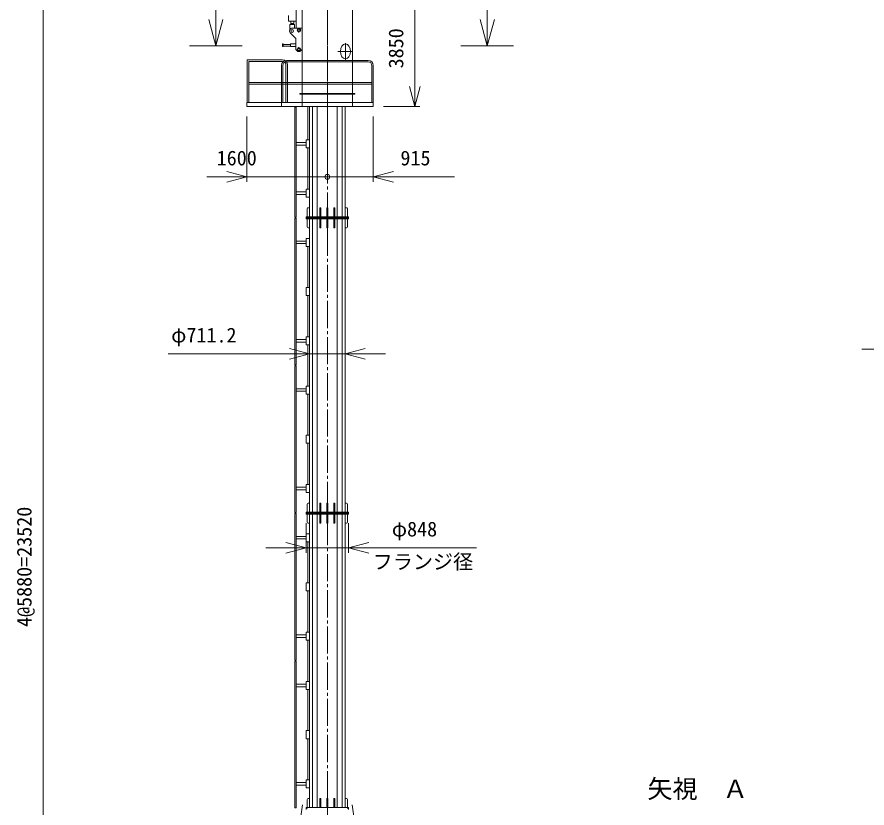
# Model space of a CAD drawing. Units: millimetres, scale not verified. Extents: x -17622 to 17358, y -25032 to 27188.
# Drawn here: x -17622 to -701, y -6936 to 8811 of the extents above; entities that cross this region are included whole.
import ezdxf
from ezdxf.enums import TextEntityAlignment as Align

# ---------------------------------------------------------------- set-up
doc = ezdxf.new("R2010")
doc.units = ezdxf.units.MM
doc.header["$LTSCALE"] = 60
doc.linetypes.add('CHAIN2', pattern=[12, 9, -1, 1, -1])
doc.linetypes.add('USER1', pattern=[17.25, 15, -0.75, 0.75, -0.75])
for name, color, linetype, lineweight in [('0-0_0', 7, 'Continuous', 18), ('0-1_Defpoints', 3, 'USER1', 18), ('0-3_05 寸法', 7, 'Continuous', 18), ('0-4_10 当社外形線', 3, 'Continuous', 18), ('0-5_12 当社中心線', 3, 'CHAIN2', 18), ('0-6_20 躯体・土木、外形線', 1, 'Continuous', 18)]:
    doc.layers.add(name, color=color, linetype=linetype, lineweight=lineweight)
doc.styles.add('ＭＳ ゴシック', font='')
doc.styles.get('ＭＳ ゴシック').set_extended_font_data('MS Gothic')

msp = doc.modelspace()

# ---------------------------------------------------------------- linework, layer by layer
at = {"layer": '0-0_0'}
for p, q in [((-13663.46, 8234.16), (-13663.46, 9284.16)), ((-8259.95, 8234.16), (-8259.95, 9284.16)), ((-13804.13, 8759.16), (-13663.46, 8234.16)), ((-13522.78, 8759.16), (-13663.46, 8234.16)), ((-8400.62, 8759.16), (-8259.95, 8234.16)), ((-8119.28, 8759.16), (-8259.95, 8234.16)), ((-13138.46, 8234.16), (-14188.46, 8234.16)), ((-7734.95, 8234.16), (-8784.95, 8234.16))]:
    msp.add_line(p, q, dxfattribs=at)
at = {"layer": '0-1_Defpoints'}
for p, q in [((-11463.81, 7026.63), (-11424.57, 7026.63)), ((-11444.19, 7007.01), (-11444.19, 7046.25))]:
    msp.add_line(p, q, dxfattribs=at)
msp.add_circle((-11444.19, 7026.63), 8.66, dxfattribs=at)
at = {"layer": '0-3_05 寸法'}
for p, q in [((-9703.63, 10476.63), (-9703.63, 7426.63)), ((-17104.05, 10294.63), (-17104.05, -12425.39)), ((-9703.63, 7026.63), (-9703.63, 7426.63)), ((-10329.19, 7026.63), (-9603.63, 7026.63)), ((-13044.19, 6826.63), (-13044.19, 5528.82)), ((-11444.19, 6826.63), (-11444.19, 5528.82)), ((-11444.18, 6826.63), (-11444.18, 5528.82)), ((-10529.19, 6826.63), (-10529.19, 5528.82)), ((-13444.19, 5628.82), (-13844.19, 5628.82)), ((-13044.19, 5628.82), (-13444.19, 5628.82)), ((-13044.19, 5628.82), (-12644.19, 5628.82)), ((-11444.19, 5628.82), (-12644.19, 5628.82)), ((-11444.18, 5628.82), (-10929.19, 5628.82)), ((-10529.19, 5628.82), (-10929.19, 5628.82)), ((-10529.19, 5628.82), (-8915.86, 5628.82)), ((-10529.19, 5628.82), (-10129.19, 5628.82)), ((-10129.19, 5628.82), (-9729.19, 5628.82)), ((-11799.78, 2074.63), (-11799.78, 2204.03)), ((-11088.58, 2074.63), (-11088.58, 2204.03)), ((-12199.78, 2104.03), (-14613.12, 2104.03)), ((-11799.78, 2104.03), (-12199.78, 2104.03)), ((-11088.58, 2104.03), (-11799.78, 2104.03)), ((-11088.58, 2104.03), (-10688.58, 2104.03)), ((-10688.58, 2104.03), (-10288.58, 2104.03)), ((-806.54, 2197.49), (6023.26, 2197.49)), ((-11868.18, -1265.37), (-11868.18, -1857.45)), ((-11020.18, -1265.37), (-11020.18, -1857.45)), ((-12268.18, -1757.45), (-12668.18, -1757.45)), ((-11868.18, -1757.45), (-12268.18, -1757.45)), ((-11868.18, -1757.45), (-11020.18, -1757.45)), ((-11020.18, -1757.45), (-10620.18, -1757.45)), ((-10620.18, -1757.45), (-8473.52, -1757.45))]:
    msp.add_line(p, q, dxfattribs=at)
for points in [[(-9596.45, 7426.63), (-9703.63, 7026.63), (-9810.81, 7426.63)], [(-13444.19, 5736), (-13044.19, 5628.82), (-13444.19, 5521.64)], [(-10129.19, 5521.64), (-10529.19, 5628.82), (-10129.19, 5736)], [(-12199.78, 2211.21), (-11799.78, 2104.03), (-12199.78, 1996.85)], [(-10688.58, 1996.85), (-11088.58, 2104.03), (-10688.58, 2211.21)], [(-12268.18, -1650.27), (-11868.18, -1757.45), (-12268.18, -1864.63)], [(-10620.18, -1864.63), (-11020.18, -1757.45), (-10620.18, -1650.27)]]:
    msp.add_lwpolyline(points, dxfattribs=at)
for centre in [(-11444.19, 5628.82), (-11444.18, 5628.82)]:
    msp.add_circle(centre, 50, dxfattribs=at)
at = {"layer": '0-4_10 当社外形線'}
for p, q in [((-10944.19, 10517.52), (-10944.19, 7026.63)), ((-12064.18, 9146.63), (-12064.18, 8586.63)), ((-11944.19, 9146.63), (-11944.19, 7026.63)), ((-12219.18, 8841.62), (-12219.18, 8726.62)), ((-12219.18, 8726.62), (-12064.18, 8726.62)), ((-12191.69, 8661.63), (-12191.69, 8559.35)), ((-12169.19, 8681.62), (-12169.19, 8661.63)), ((-12119.19, 8681.62), (-12119.19, 8661.63)), ((-12114.19, 8726.62), (-12114.19, 8681.62)), ((-12069.18, 8381.62), (-12182.62, 8492.28)), ((-12144.19, 8586.63), (-11944.19, 8586.63)), ((-12069.18, 8381.62), (-12069.18, 8166.62)), ((-12334.18, 8275.13), (-12334.18, 8220.13)), ((-12325.18, 8275.13), (-12334.18, 8275.13)), ((-12325.18, 8220.13), (-12334.18, 8220.13)), ((-12325.18, 8275.13), (-12325.18, 8220.13)), ((-12324.56, 8265.12), (-12179.18, 8265.12)), ((-12324.56, 8230.13), (-12179.18, 8230.13)), ((-12179.18, 8275.13), (-12179.18, 8220.13)), ((-12069.18, 8275.13), (-12179.18, 8275.13)), ((-12069.18, 8220.13), (-12179.18, 8220.13)), ((-12029.18, 8126.62), (-12069.18, 8166.62)), ((-12029.18, 8126.62), (-11989.18, 8126.62)), ((-11989.18, 8126.62), (-11944.19, 8166.62)), ((-13037.14, 7956.62), (-12337.14, 7956.62)), ((-13037.14, 7107.91), (-13037.14, 7956.62)), ((-13007.13, 7926.63), (-12337.14, 7926.63)), ((-13007.13, 7110.52), (-13007.13, 7926.63)), ((-12359.19, 7846.63), (-12359.19, 7026.63)), ((-12329.19, 7846.63), (-12329.19, 7106.63)), ((-12267.14, 7107.91), (-12267.14, 7856.63)), ((-12259.19, 7946.63), (-10629.19, 7946.63)), ((-12259.19, 7916.63), (-10629.19, 7916.63)), ((-12237.14, 7107.91), (-12237.14, 7856.62)), ((-10559.19, 7846.63), (-10559.19, 7106.63)), ((-10529.19, 7846.63), (-10529.19, 7026.63)), ((-13007.13, 7506.62), (-12267.14, 7506.62)), ((-13007.13, 7476.63), (-12267.14, 7476.63)), ((-12329.19, 7506.63), (-10559.19, 7506.63)), ((-12329.19, 7476.63), (-10559.19, 7476.63)), ((-11994.18, 7285.62), (-11994.18, 7276.63)), ((-11994.18, 7276.63), (-10894.18, 7276.63)), ((-13044.19, 7106.63), (-11444.18, 7106.63)), ((-13044.19, 7106.63), (-13044.19, 7026.63)), ((-13044.19, 7026.63), (-11444.18, 7026.63)), ((-12359.19, 7106.63), (-10529.19, 7106.63)), ((-12359.19, 7026.63), (-10529.19, 7026.63)), ((-12094.19, 7016.13), (-12094.19, 4824.63)), ((-12094.19, 7016.13), (-12064.18, 7016.13)), ((-12064.18, 7016.13), (-12064.18, 4824.63)), ((-11944.19, 7026.63), (-10944.19, 7026.63)), ((-11829.79, 7016.13), (-11829.79, 6368.82)), ((-11799.78, 7016.13), (-11799.78, 4833.64)), ((-11739.19, 7016.13), (-11739.19, 4833.64)), ((-11644.03, 4836.61), (-11644.03, 7016.13)), ((-11444.18, 7106.63), (-11444.18, 7026.63)), ((-11249.95, 4838.45), (-11249.95, 7016.13)), ((-11149.19, 7016.13), (-11149.19, 4833.64)), ((-11088.58, 7016.13), (-11088.58, 4833.64)), ((-12061.51, 6309.63), (-11866.3, 6309.63)), ((-11864.19, 6364.64), (-11864.19, 6204.64)), ((-11864.19, 6364.64), (-11801.43, 6364.64)), ((-11864.19, 6364.64), (-11864.19, 6204.64)), ((-11864.19, 6364.64), (-11801.43, 6364.64)), ((-12061.51, 6259.64), (-11866.3, 6259.64)), ((-11864.19, 6204.64), (-11801.43, 6204.64)), ((-11864.19, 6204.64), (-11801.43, 6204.64)), ((-11829.79, 6205.55), (-11829.79, 5395.52)), ((-11829.79, 6204.44), (-11829.79, 5386.22)), ((-12059.44, 5329.64), (-11881.8, 5329.64)), ((-12059.44, 5279.64), (-11881.8, 5279.64)), ((-11864.19, 5384.64), (-11864.19, 5224.64)), ((-11864.19, 5384.64), (-11801.43, 5384.64)), ((-11864.19, 5384.64), (-11864.19, 5224.64)), ((-11864.19, 5384.64), (-11801.43, 5384.64)), ((-11864.19, 5224.64), (-11801.43, 5224.64)), ((-11864.19, 5224.64), (-11801.43, 5224.64)), ((-11844.19, 4814.64), (-11844.19, 4994.64)), ((-11799.86, 5014.64), (-11824.18, 5014.64)), ((-11574.19, 5014.64), (-11594.18, 5014.64)), ((-11594.18, 5014.64), (-11594.18, 4834.12)), ((-11574.19, 5014.64), (-11574.19, 4833.63)), ((-11434.18, 5014.64), (-11454.19, 5014.64)), ((-11454.19, 5014.64), (-11454.19, 4833.4)), ((-11434.18, 5014.64), (-11434.18, 4834.12)), ((-11294.19, 5014.64), (-11314.19, 5014.64)), ((-11314.19, 5014.64), (-11314.19, 4834.12)), ((-11294.19, 5014.64), (-11294.19, 4834.83)), ((-11064.19, 5014.64), (-11089.84, 5014.64)), ((-11044.18, 4814.64), (-11044.18, 4994.64)), ((-12094.19, 4824.63), (-12064.18, 4824.63)), ((-12094.19, 4804.63), (-12094.19, 1884.63)), ((-12094.19, 4804.63), (-12064.18, 4804.63)), ((-12094.19, 4804.63), (-12064.18, 4804.63)), ((-12064.18, 4804.63), (-12064.18, 1884.63)), ((-11868.18, 4833.64), (-11020.18, 4833.64)), ((-11868.18, 4833.64), (-11868.18, 4814.63)), ((-11868.18, 4795.63), (-11868.18, 4814.63)), ((-11868.18, 4814.63), (-11020.18, 4814.63)), ((-11868.18, 4795.63), (-11020.18, 4795.63)), ((-11844.19, 4833.64), (-11044.18, 4833.64)), ((-11844.19, 4814.63), (-11844.19, 4634.63)), ((-11799.78, 4795.63), (-11799.78, -1046.37)), ((-11739.19, 4795.63), (-11739.19, -1046.24)), ((-11644.03, -1046.24), (-11644.03, 4794.44)), ((-11594.18, 4614.63), (-11594.18, 4795.15)), ((-11594.18, 4614.63), (-11594.18, 4795.15)), ((-11574.19, 4614.63), (-11574.19, 4795.63)), ((-11574.19, 4614.63), (-11574.19, 4795.63)), ((-11454.19, 4614.63), (-11454.19, 4795.87)), ((-11454.19, 4614.63), (-11454.19, 4795.86)), ((-11434.18, 4614.63), (-11434.18, 4795.15)), ((-11434.18, 4614.63), (-11434.18, 4795.15)), ((-11314.19, 4614.63), (-11314.19, 4795.15)), ((-11314.19, 4614.63), (-11314.19, 4795.15)), ((-11294.19, 4614.63), (-11294.19, 4794.43)), ((-11294.19, 4614.63), (-11294.19, 4794.43)), ((-11249.95, -1046.24), (-11249.95, 4794.44)), ((-11149.19, 4795.63), (-11149.19, -1046.24)), ((-11088.58, 4795.63), (-11088.58, -1046.37)), ((-11044.18, 4814.63), (-11044.18, 4634.63)), ((-11020.18, 4833.64), (-11020.18, 4814.64)), ((-11020.18, 4795.63), (-11020.18, 4814.63)), ((-11799.86, 4614.63), (-11824.18, 4614.63)), ((-11799.86, 4614.63), (-11824.18, 4614.63)), ((-11574.19, 4614.63), (-11594.18, 4614.63)), ((-11574.19, 4614.63), (-11594.18, 4614.63)), ((-11434.18, 4614.63), (-11454.19, 4614.63)), ((-11434.18, 4614.63), (-11454.19, 4614.63)), ((-11294.19, 4614.63), (-11314.19, 4614.63)), ((-11294.19, 4614.63), (-11314.19, 4614.63)), ((-11064.19, 4614.63), (-11089.84, 4614.63)), ((-11064.19, 4614.63), (-11089.84, 4614.63)), ((-11864.19, 4404.63), (-11864.19, 4244.63)), ((-11864.19, 4404.63), (-11801.43, 4404.63)), ((-11864.19, 4404.63), (-11864.19, 4244.63)), ((-11864.19, 4404.63), (-11801.43, 4404.63)), ((-11864.19, 4404.63), (-11864.19, 4244.63)), ((-11864.19, 4404.63), (-11801.43, 4404.63)), ((-12059.44, 4349.63), (-11872.45, 4349.63)), ((-12059.44, 4349.63), (-11872.45, 4349.63)), ((-12059.44, 4299.63), (-11872.45, 4299.63)), ((-12059.44, 4299.63), (-11872.45, 4299.63)), ((-11864.19, 4244.63), (-11801.43, 4244.63)), ((-11864.19, 4244.63), (-11801.43, 4244.63)), ((-11864.19, 4244.63), (-11801.43, 4244.63)), ((-11829.79, 4243.01), (-11829.79, 3428.09)), ((-11864.19, 3424.63), (-11864.19, 3264.63)), ((-11864.19, 3424.63), (-11801.43, 3424.63)), ((-11864.19, 3264.63), (-11801.43, 3264.63)), ((-11829.79, 3264.44), (-11829.79, 2446.21)), ((-12059.44, 2389.63), (-11881.8, 2389.63)), ((-11864.19, 2444.63), (-11864.19, 2284.63)), ((-11864.19, 2444.63), (-11801.43, 2444.63)), ((-12059.44, 2339.63), (-11881.8, 2339.63)), ((-11864.19, 2284.63), (-11801.43, 2284.63)), ((-11829.79, 2287.68), (-11829.79, 1465.3)), ((-12094.19, 1884.63), (-12064.18, 1884.63)), ((-12094.19, 1864.63), (-12094.19, -1055.37)), ((-12094.19, 1864.63), (-12064.18, 1864.63)), ((-12064.18, 1864.63), (-12064.18, -1055.37)), ((-12059.44, 1409.62), (-11872.45, 1409.62)), ((-12059.44, 1359.63), (-11872.45, 1359.63)), ((-11864.19, 1464.63), (-11864.19, 1304.63)), ((-11864.19, 1464.63), (-11801.43, 1464.63)), ((-11864.19, 1464.63), (-11864.19, 1304.63)), ((-11864.19, 1464.63), (-11801.43, 1464.63)), ((-11864.19, 1304.63), (-11801.43, 1304.63)), ((-11864.19, 1304.63), (-11801.43, 1304.63)), ((-11829.79, 1303.01), (-11829.79, 488.08)), ((-11864.19, 484.63), (-11864.19, 324.63)), ((-11864.19, 484.63), (-11801.43, 484.63)), ((-11864.19, 484.63), (-11864.19, 324.63)), ((-11864.19, 484.63), (-11801.43, 484.63)), ((-11864.19, 324.63), (-11801.43, 324.63)), ((-11864.19, 324.63), (-11801.43, 324.63)), ((-11829.79, 324.44), (-11829.79, -493.79)), ((-11864.19, -495.37), (-11864.19, -655.37)), ((-11864.19, -495.37), (-11801.43, -495.37)), ((-11864.19, -495.37), (-11864.19, -655.38)), ((-11864.19, -495.37), (-11801.43, -495.37)), ((-12059.44, -550.37), (-11866.43, -550.37)), ((-12059.44, -600.37), (-11869.75, -600.37)), ((-11864.19, -655.37), (-11801.43, -655.37)), ((-11864.19, -655.38), (-11801.43, -655.38)), ((-11844.19, -887.41), (-11844.19, -1065.37)), ((-11799.86, -865.37), (-11824.18, -865.37)), ((-11574.19, -865.37), (-11594.18, -865.37)), ((-11594.18, -865.37), (-11594.18, -1045.88)), ((-11574.19, -865.37), (-11574.19, -1046.38)), ((-11434.18, -865.37), (-11454.19, -865.37)), ((-11454.19, -865.37), (-11454.19, -1046.61)), ((-11434.18, -865.37), (-11434.18, -1045.88)), ((-11294.19, -865.37), (-11314.19, -865.37)), ((-11314.19, -865.37), (-11314.19, -1045.88)), ((-11294.19, -865.37), (-11294.19, -1045.17)), ((-11064.19, -865.37), (-11089.84, -865.37)), ((-11044.18, -887.41), (-11044.18, -1065.37)), ((-12094.19, -1055.37), (-12064.18, -1055.37)), ((-12094.19, -1075.38), (-12094.19, -3995.37)), ((-12094.19, -1075.38), (-12064.18, -1075.38)), ((-12094.19, -1075.38), (-12064.18, -1075.38)), ((-12064.18, -1075.38), (-12064.18, -3995.37)), ((-12064.18, -1075.38), (-12064.18, -3995.38)), ((-11868.18, -1046.37), (-11020.18, -1046.37)), ((-11868.18, -1084.38), (-11868.18, -1046.37)), ((-11868.18, -1065.37), (-11020.18, -1065.37)), ((-11868.18, -1084.38), (-11020.18, -1084.38)), ((-11844.18, -1065.37), (-11844.18, -1245.37)), ((-11799.78, -1084.37), (-11799.78, -6926.38)), ((-11739.19, -1085.56), (-11739.19, -6926.25)), ((-11644.03, -6926.25), (-11644.03, -1085.56)), ((-11594.18, -1265.38), (-11594.18, -1084.37)), ((-11574.19, -1265.38), (-11574.19, -1084.37)), ((-11454.19, -1265.38), (-11454.19, -1084.14)), ((-11434.18, -1265.38), (-11434.18, -1084.86)), ((-11314.19, -1265.38), (-11314.19, -1084.86)), ((-11294.19, -1265.38), (-11294.19, -1085.58)), ((-11249.95, -6926.25), (-11249.95, -1085.56)), ((-11149.19, -1087.4), (-11149.19, -6926.25)), ((-11088.58, -1084.38), (-11088.58, -6926.38)), ((-11044.17, -1065.37), (-11044.17, -1245.37)), ((-11020.18, -1084.38), (-11020.18, -1046.37)), ((-11799.86, -1265.38), (-11824.18, -1265.38)), ((-11574.19, -1265.38), (-11594.18, -1265.38)), ((-11434.18, -1265.38), (-11454.19, -1265.38)), ((-11294.19, -1265.38), (-11314.19, -1265.38)), ((-11064.19, -1265.38), (-11089.84, -1265.38)), ((-11864.19, -1475.37), (-11864.19, -1635.37)), ((-11864.19, -1475.37), (-11801.43, -1475.37)), ((-11864.19, -1475.37), (-11864.19, -1635.37)), ((-11864.19, -1475.37), (-11801.43, -1475.37)), ((-11864.19, -1475.37), (-11864.19, -1635.37)), ((-11864.19, -1475.37), (-11801.43, -1475.37)), ((-11864.19, -1475.37), (-11864.19, -1635.37)), ((-11864.19, -1475.37), (-11801.43, -1475.37)), ((-11864.19, -1475.37), (-11864.19, -1635.37)), ((-11864.19, -1475.37), (-11801.43, -1475.37)), ((-11864.19, -1475.37), (-11864.19, -1635.37)), ((-11864.19, -1475.37), (-11801.43, -1475.37)), ((-12059.44, -1530.38), (-11872.45, -1530.38)), ((-12059.44, -1530.38), (-11872.45, -1530.38)), ((-12059.44, -1580.38), (-11872.45, -1580.38)), ((-12059.44, -1580.38), (-11872.45, -1580.38)), ((-11966, -1580.37), (-11872.45, -1580.37)), ((-11959.21, -1530.37), (-11872.45, -1530.37)), ((-11864.19, -1635.37), (-11801.43, -1635.37)), ((-11864.19, -1635.37), (-11801.43, -1635.37)), ((-11864.19, -1635.37), (-11801.43, -1635.37)), ((-11864.19, -1635.37), (-11801.43, -1635.37)), ((-11864.19, -1635.37), (-11801.43, -1635.37)), ((-11864.19, -1635.37), (-11801.43, -1635.37)), ((-11829.79, -1636.99), (-11829.79, -2451.92)), ((-11829.79, -1636.99), (-11829.79, -2451.92)), ((-11864.19, -2455.37), (-11864.19, -2615.38)), ((-11864.19, -2455.37), (-11801.43, -2455.37)), ((-11862.54, -2455.37), (-11862.54, -2615.38)), ((-11862.54, -2455.37), (-11799.78, -2455.37)), ((-11864.19, -2615.38), (-11801.43, -2615.38)), ((-11862.54, -2615.38), (-11799.78, -2615.38)), ((-11829.79, -2615.57), (-11829.79, -3433.78)), ((-11829.79, -2615.57), (-11829.79, -3433.79)), ((-12059.44, -3490.37), (-11881.8, -3490.37)), ((-12059.44, -3490.38), (-11881.8, -3490.38)), ((-12059.44, -3540.37), (-11881.8, -3540.37)), ((-12059.44, -3540.37), (-11881.8, -3540.37)), ((-11864.19, -3435.37), (-11864.19, -3595.37)), ((-11864.19, -3435.37), (-11801.43, -3435.37)), ((-11864.19, -3435.37), (-11864.19, -3595.38)), ((-11864.19, -3435.37), (-11801.43, -3435.37)), ((-11864.19, -3595.37), (-11801.43, -3595.37)), ((-11864.19, -3595.38), (-11801.43, -3595.38)), ((-11829.79, -3592.31), (-11829.79, -4414.71)), ((-11829.79, -3592.32), (-11829.79, -4414.71)), ((-12094.19, -3995.37), (-12064.18, -3995.37)), ((-12094.19, -4015.37), (-12094.19, -6935.38)), ((-12059.44, -4470.38), (-11872.45, -4470.38)), ((-12059.44, -4520.37), (-11872.45, -4520.37)), ((-11864.19, -4415.38), (-11864.19, -4575.38)), ((-11864.19, -4415.38), (-11801.43, -4415.38)), ((-11864.19, -4415.38), (-11864.19, -4575.38)), ((-11864.19, -4415.38), (-11801.43, -4415.38)), ((-11864.19, -4575.38), (-11801.43, -4575.38)), ((-11864.19, -4575.38), (-11801.43, -4575.38)), ((-11829.79, -4577), (-11829.79, -5391.92)), ((-11864.19, -5395.38), (-11864.19, -5555.37)), ((-11864.19, -5395.38), (-11801.43, -5395.38)), ((-11864.19, -5395.38), (-11864.19, -5555.37)), ((-11864.19, -5395.38), (-11801.43, -5395.38)), ((-11864.19, -5555.37), (-11801.43, -5555.37)), ((-11864.19, -5555.37), (-11801.43, -5555.37)), ((-11829.79, -5555.57), (-11829.79, -6373.79)), ((-11864.19, -6375.38), (-11864.19, -6535.38)), ((-11864.19, -6375.38), (-11801.43, -6375.38)), ((-11864.19, -6375.38), (-11864.19, -6535.38)), ((-11864.19, -6375.38), (-11801.43, -6375.38)), ((-12059.44, -6430.38), (-11866.43, -6430.38)), ((-12059.44, -6480.38), (-11869.75, -6480.38)), ((-11864.19, -6535.38), (-11801.43, -6535.38)), ((-11864.19, -6535.38), (-11801.43, -6535.38)), ((-11844.19, -6767.42), (-11844.19, -6945.38)), ((-11799.86, -6745.38), (-11824.18, -6745.38)), ((-11574.19, -6745.38), (-11594.18, -6745.38)), ((-11594.18, -6745.38), (-11594.18, -6925.89)), ((-11574.19, -6745.38), (-11574.19, -6926.39)), ((-11434.18, -6745.38), (-11454.19, -6745.38)), ((-11454.19, -6745.38), (-11454.19, -6926.61)), ((-11434.18, -6745.38), (-11434.18, -6925.89)), ((-11294.19, -6745.38), (-11314.19, -6745.38)), ((-11314.19, -6745.38), (-11314.19, -6925.89)), ((-11294.19, -6745.38), (-11294.19, -6925.18)), ((-11064.19, -6745.38), (-11089.84, -6745.38)), ((-11044.18, -6767.42), (-11044.18, -6945.38)), ((-12094.19, -6935.38), (-12064.18, -6935.38)), ((-11868.18, -6964.38), (-11868.18, -6926.38)), ((-11868.18, -6926.38), (-11020.18, -6926.38)), ((-11844.19, -6926.38), (-11044.18, -6926.38)), ((-11020.18, -6964.38), (-11020.18, -6926.38))]:
    msp.add_line(p, q, dxfattribs=at)
for points in [[(-12191.69, 8661.63), (-12096.69, 8661.63), (-12096.69, 8587.29)], [(-12174.18, 8726.62), (-12174.18, 8681.62), (-12114.19, 8681.62)], [(-11994.18, 7285.62), (-10894.18, 7285.62), (-10894.18, 7276.63)], [(-12094.19, -1075.38), (-12094.19, -3995.38), (-12064.18, -3995.38)], [(-12094.19, -4015.37), (-12064.18, -4015.37), (-12064.18, -6935.38)]]:
    msp.add_lwpolyline(points, dxfattribs=at)
for centre, radius in [((-12144.19, 8531.62), 27.5), ((-12009.18, 8546.63), 35), ((-12009.18, 8546.63), 20), ((-12009.18, 8166.62), 35), ((-12009.18, 8166.62), 20)]:
    msp.add_circle(centre, radius, dxfattribs=at)
for centre, radius, start, end in [((-12144.19, 8531.62), 55, 84.82983, 225.67257), ((-12337.14, 7856.62), 100, 0, 90), ((-12259.19, 7846.63), 100, 90, 180), ((-12337.14, 7856.63), 70, 0, 90), ((-12259.19, 7846.63), 70, 90, 180), ((-10629.19, 7846.63), 100, 0, 90), ((-10629.19, 7846.63), 70, 0, 90), ((-11824.18, 4994.64), 20, 90, 180), ((-11064.19, 4994.64), 20, 0, 90), ((-11824.18, 4634.63), 20, 180, 270), ((-11824.18, 4634.63), 20, 180, 270), ((-11824.18, 4634.63), 20, 180, 270), ((-11064.19, 4634.63), 20, 270, 0), ((-11064.19, 4634.63), 20, 270, 0), ((-11064.19, 4634.63), 20, 270, 0), ((-11824.18, -885.37), 20, 90, 180), ((-11824.18, -885.37), 20, 90, 180), ((-11064.19, -885.37), 20, 0, 90), ((-11064.19, -885.37), 20, 0, 90), ((-11824.18, -1245.37), 20, 180, 270), ((-11824.18, -1245.37), 20, 180, 270), ((-11064.19, -1245.37), 20, 270, 0), ((-11064.19, -1245.37), 20, 270, 0), ((-11824.18, -6765.38), 20, 90, 180), ((-11824.18, -6765.38), 20, 90, 180), ((-11064.19, -6765.38), 20, 0, 90), ((-11064.19, -6765.38), 20, 0, 90)]:
    msp.add_arc(centre, radius, start, end, dxfattribs=at)
msp.add_ellipse((-11084.19, 8126.63), major_axis=(0, -150), ratio=0.666667, dxfattribs=at)
at = {"layer": '0-5_12 当社中心線'}
for p, q in [((-11444.18, -13941.78), (-11444.18, 13302.46)), ((-11444.18, 6865.61), (-11444.18, 11171.81)), ((-11084.19, 7958.54), (-11084.19, 8292.98)), ((-10942.26, 8126.63), (-11232.02, 8126.63)), ((-12752.59, -12858.57), (-11939.82, -6873.68)), ((-10135.78, -12858.57), (-10948.55, -6873.68))]:
    msp.add_line(p, q, dxfattribs=at)
at = {"layer": '0-6_20 躯体・土木、外形線'}
msp.add_line((-11444.18, 7026.63), (-10944.19, 7026.63), dxfattribs=at)

# ---------------------------------------------------------------- texts
at = {"layer": '0-3_05 寸法', "style": 'ＭＳ ゴシック'}
for s, p in [('3850', (-9843.63, 7787.86)), ('4@5880=23520', (-17244.05, -3332.05))]:
    msp.add_text(s, height=293.3, rotation=90, dxfattribs=at).set_placement(p, align=Align.BOTTOM_LEFT)
for s, height, p in [('1600', 293.3, (-13646.98, 5768.82)), ('915', 293.3, (-9989.19, 5768.82)), ('φ711.2', 293.3, (-14553.12, 2244.03)), ('φ848', 293.3, (-10160.18, -1617.45)), ('フランジ径', 293.3, (-10541.95, -2268.42)), ('矢視\u3000Ａ', 366.6, (-5072.46, -6847.28))]:
    msp.add_text(s, height=height, dxfattribs=at).set_placement(p, align=Align.BOTTOM_LEFT)

doc.saveas('drawing.dxf')
